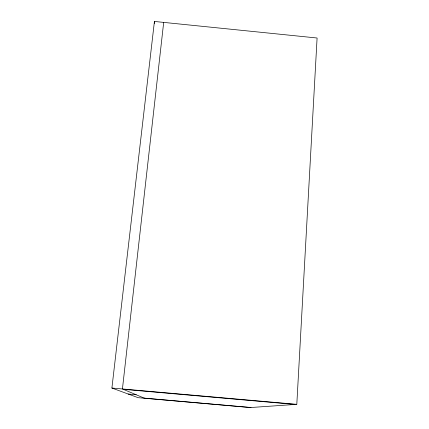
<?xml version="1.0" encoding="UTF-8"?>
<svg xmlns="http://www.w3.org/2000/svg" width="429" height="429" viewBox="0 0 429 429"><rect width="100%" height="100%" fill="white"/><g stroke="black" fill="none" stroke-linecap="round" stroke-linejoin="round"><path stroke-width="0.64" d="M296.804 404.338L317.095 38.009L154.424 21.45L111.905 388.036L138.09 397.683L250.359 407.55L296.804 404.338L111.905 388.036M163.685 22.394L122.437 388.964L144.471 398.241M123.252 389.307L295.093 404.456M128.174 394.031L136.181 394.75M144.165 398.112L251.008 407.507M154.424 21.45L154.547 23.456"/></g></svg>
